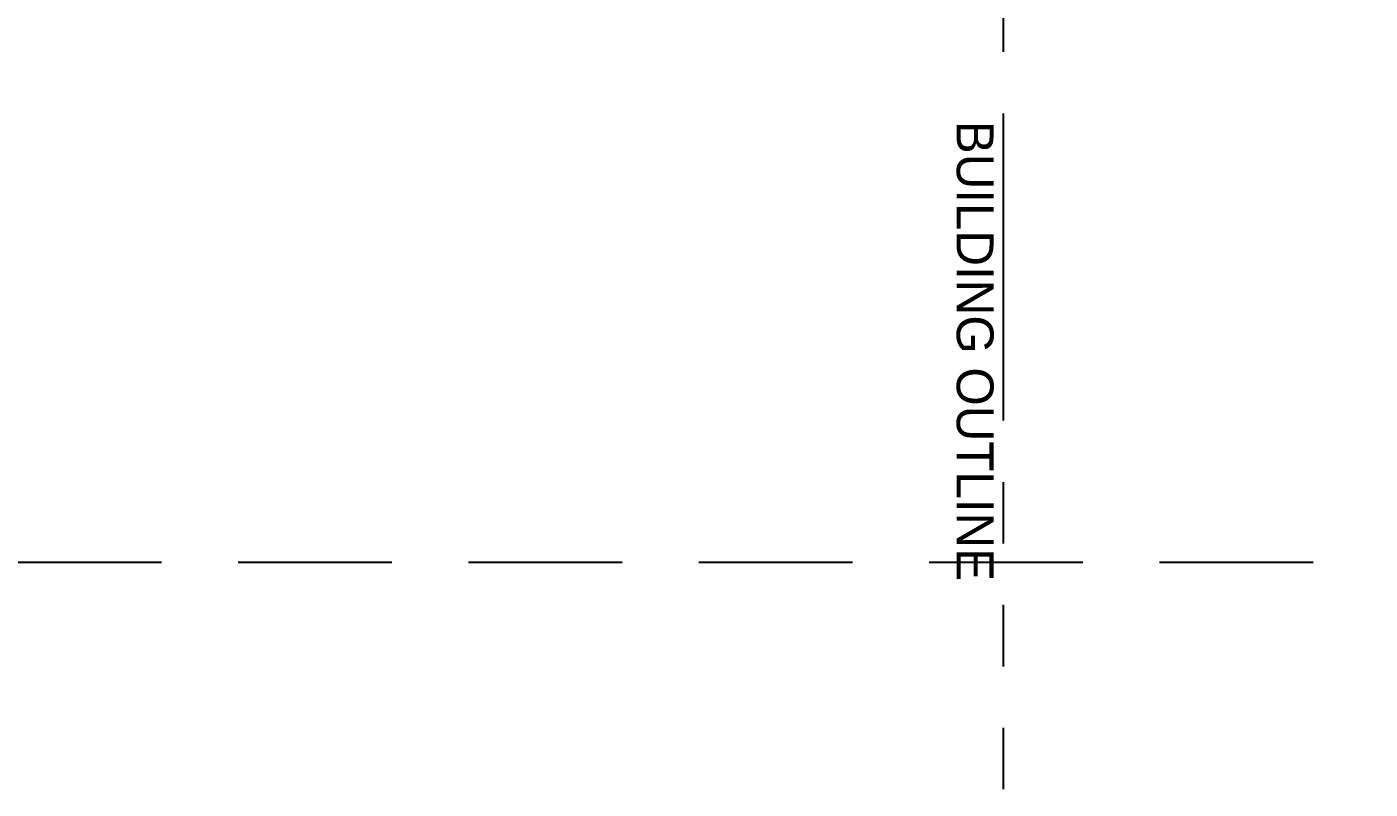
# Model space of a CAD drawing. Header units: millimetres. Extents: x 1066295 to 1300022, y -5734212 to -5454663.
# Drawn here: x 1138805 to 1144272, y -5552165 to -5549064 of the extents above; entities that cross this region are included whole.
import ezdxf

# ---------------------------------------------------------------- set-up
doc = ezdxf.new("R2010")
doc.units = ezdxf.units.MM
doc.header["$LTSCALE"] = 1000
doc.header["$MEASUREMENT"] = 0
for name, pattern in [('AUDIT_D_120904163729-0', [0]), ('T9_PROFILE SECTIONS$0$HIDDEN2', [0.1875, 0.125, -0.0625]), ('T9_PROFILE SECTIONS$0$T8_PROFILE SECTIONS$0$PHANTOM2', [1.25, 0.625, -0.125, 0.125, -0.125, 0.125, -0.125])]:
    doc.linetypes.add(name, pattern=pattern)
doc.layers.get('0').update_dxf_attribs({"linetype": 'AUDIT_D_120904163729-0'})
doc.layers.add('T9_PROFILE SECTIONS$0$a-Text', color=4, linetype='Continuous', lineweight=0)
doc.layers.add('T9_PROFILE SECTIONS$0$T8_PROFILE SECTIONS$0$a-Text', color=4, linetype='Continuous', lineweight=0)
doc.layers.add('T9_PROFILE SECTIONS$0$LEVEL', color=7, linetype='Continuous')
doc.layers.add('T9_PROFILE SECTIONS$0$T8_PROFILE SECTIONS$0$A-BUILDING LINE TURNS HERE', color=252, linetype='T9_PROFILE SECTIONS$0$T8_PROFILE SECTIONS$0$PHANTOM2')
doc.styles.add('T9_PROFILE SECTIONS$0$STANDARD', font='GOTHIC.TTF')
doc.styles.add('T9_PROFILE SECTIONS$0$T8_PROFILE SECTIONS$0$STANDARD', font='GOTHIC.TTF')

# ---------------------------------------------------------------- blocks, each defined once
blk = doc.blocks.new('T9_PROFILE SECTIONS')
at = {"layer": 'T9_PROFILE SECTIONS$0$LEVEL', "color": 8, "linetype": 'T9_PROFILE SECTIONS$0$HIDDEN2', "ltscale": 5}
blk.add_line((1261097.5948, -5548845.054, -0.01), (1103452.4742, -5548845.054, -0.01), dxfattribs=at)
at = {"layer": 'T9_PROFILE SECTIONS$0$T8_PROFILE SECTIONS$0$A-BUILDING LINE TURNS HERE', "ltscale": 2}
blk.add_line((1144523.9495, -5459517.6317), (1144523.9495, -5549767.0766), dxfattribs=at)
at = {"layer": 'T9_PROFILE SECTIONS$0$a-Text', "linetype": 'ByBlock', "insert": (1144484.6663, -5548920.3078), "char_height": 150, "width": 4718.082943, "attachment_point": 3, "rotation": 270, "style": 'T9_PROFILE SECTIONS$0$STANDARD'}
blk.add_mtext('BUILDING OUTLINE ', dxfattribs=at)
at = {"layer": 'T9_PROFILE SECTIONS$0$T8_PROFILE SECTIONS$0$a-Text', "linetype": 'ByBlock', "insert": (1144484.6663, -5548920.3078), "char_height": 150, "width": 4718.082943, "attachment_point": 3, "rotation": 270, "style": 'T9_PROFILE SECTIONS$0$T8_PROFILE SECTIONS$0$STANDARD'}
blk.add_mtext('BUILDING OUTLINE ', dxfattribs=at)

msp = doc.modelspace()

# ---------------------------------------------------------------- block references
at = {"linetype": 'ByBlock'}
msp.add_blockref('T9_PROFILE SECTIONS', (-1745.2, -2398.4, 0.4), dxfattribs=at)

doc.saveas('drawing.dxf')
